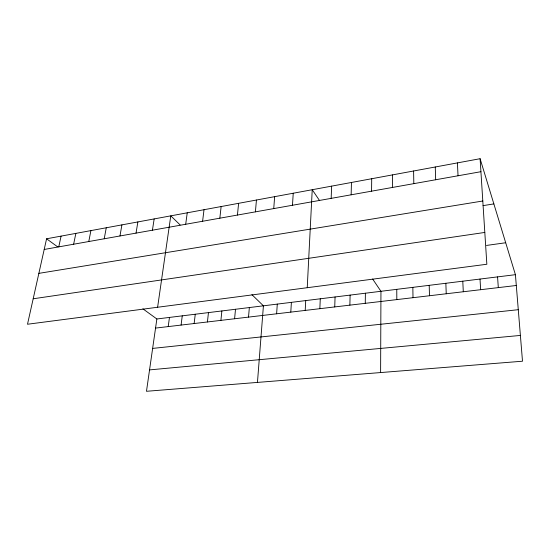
<?xml version="1.0" encoding="UTF-8"?>
<svg xmlns="http://www.w3.org/2000/svg" width="550" height="550" viewBox="0 0 550 550"><rect width="100%" height="100%" fill="white"/><g stroke="black" fill="none" stroke-linecap="round" stroke-linejoin="round"><path stroke-width="0.82" d="M380.614 372.563L380.951 291.301L372.646 279.022M371.573 191.173L371.711 178.729M365.262 303.325L365.399 293.219M351.147 194.81L351.45 182.476M349.876 305.147L350.109 295.109M334.737 306.928L335.067 296.966M331.162 198.364L331.629 186.134M319.853 308.688L320.272 298.794M307.237 287.712L312.228 189.722L319.275 200.138M305.209 310.42L305.718 300.589M290.799 312.118L291.39 302.363M292.476 205.253L293.239 193.229M276.623 313.796L277.289 304.102M273.742 208.587L274.649 196.659M257.455 382.415L263.416 305.814L251.934 294.669M248.518 317.109L249.349 307.553M255.399 211.86L256.444 200.028M234.596 318.752L235.503 309.265M237.435 215.057L238.611 203.321M220.901 320.375L221.877 310.949M207.419 321.963L208.464 312.606M219.842 218.192L221.134 206.553M194.143 323.531L195.264 314.236M202.599 221.258L204.016 209.715M181.081 325.077L182.263 315.844M185.701 224.269L187.234 212.816M168.218 326.59L169.462 317.426M142.89 308.825L156.86 318.979L146.479 391.291L522.5 361.212L515.419 274.684L480.095 158.709L46.578 238.796L27.5 324.246L486.846 264.254L480.095 158.709M157.609 307.257L170.782 215.854L180.139 224.936M152.419 230.196L154.165 218.921M136.029 233.111L137.878 221.932M119.969 235.971L121.914 224.881M104.218 238.776L106.26 227.776M88.777 241.526L90.908 230.608M73.631 244.228L75.852 233.393M58.774 246.867L61.078 236.122M44.199 249.466L480.927 171.696M38.858 273.364L482.804 200.998M483.031 205.638L493.859 203.899M33.186 298.781L484.811 232.437M486.489 245.438L505.691 242.749M156.86 318.979L515.419 274.684M155.554 328.089L516.306 285.491M152.632 348.411L518.286 309.698M149.552 369.896L520.389 335.431M46.578 238.796L57.564 246.792M497.564 276.891L498.314 287.616M480.019 279.063L480.645 289.706M457.414 162.896L458.04 175.773M462.784 281.188L463.293 291.754M445.851 283.284L446.236 293.769M435.256 166.987L435.676 179.754M429.206 285.34L429.481 295.742M413.6 170.995L413.82 183.645M412.844 287.354L413.009 297.688M396.763 289.341L396.825 299.599M392.418 174.907L392.459 187.454"/></g></svg>
